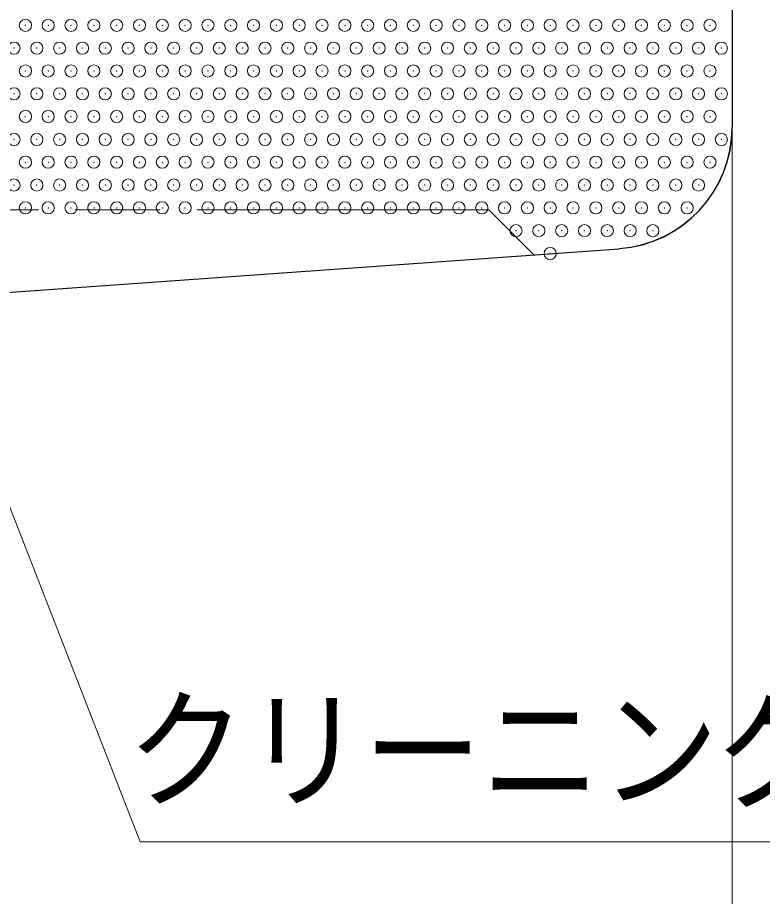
# Model space of a CAD drawing. Units: millimetres at full size, sheet at 1:2; details may follow other scales. Extents: x 4078 to 5758, y -31 to 1157.
# Drawn here: x 5604.1 to 5665.3, y 443.1 to 515.3 of the extents above; entities that cross this region are included whole.
import ezdxf
from ezdxf.enums import TextEntityAlignment as Align

# ---------------------------------------------------------------- set-up
doc = ezdxf.new("R2010")
doc.units = ezdxf.units.MM
doc.header["$LTSCALE"] = 2
doc.header["$PDMODE"] = 32
doc.header["$PDSIZE"] = 1
doc.linetypes.add('CHAIN_DOUBLE_DASH', pattern=[23.5, 12, -1.5, 3.5, -1.5, 3.5, -1.5])
for name, color, linetype, lineweight in [('1外形線', 7, 'Continuous', 30), ('2細い実線', 7, 'Continuous', 20), ('5想像線', 6, 'CHAIN_DOUBLE_DASH', 13), ('6寸法線', 4, 'Continuous', 13), ('想像線', 6, 'CHAIN_DOUBLE_DASH', 13)]:
    doc.layers.add(name, color=color, linetype=linetype, lineweight=lineweight)
doc.styles.add('ＭＳ Ｐゴシック', font='')
doc.styles.get('ＭＳ Ｐゴシック').set_extended_font_data('MS PGothic')

msp = doc.modelspace()

# ---------------------------------------------------------------- linework, layer by layer
at = {"layer": '1外形線'}
for p, q in [((5662.851, 617.719), (5662.851, 506.314)), ((5592.854, 492.006), (5653.564, 496.326))]:
    msp.add_line(p, q, dxfattribs=at)
at = {"layer": '1外形線', "color": 1}
msp.add_arc((5652.851, 506.314), 10, 274.08562, 0, dxfattribs=at)
at = {"layer": '1外形線'}
msp.add_arc((5652.854, 506.328), 10, 274.08562, 0, dxfattribs=at)
at = {"layer": '2細い実線'}
for p in [(5604.77, 514.689), (5606.645, 514.689), (5608.52, 514.689), (5610.395, 514.689), (5612.27, 514.689), (5614.145, 514.689), (5616.02, 514.689), (5617.895, 514.689), (5619.77, 514.689), (5621.645, 514.689), (5623.52, 514.689), (5625.395, 514.689), (5627.27, 514.689), (5629.145, 514.689), (5631.02, 514.689), (5632.895, 514.689), (5634.77, 514.689), (5636.645, 514.689), (5638.52, 514.689), (5640.395, 514.689), (5642.27, 514.689), (5644.145, 514.689), (5646.02, 514.689), (5647.895, 514.689), (5649.77, 514.689), (5651.645, 514.689), (5653.52, 514.689), (5655.395, 514.689), (5657.27, 514.689), (5659.145, 514.689), (5661.02, 514.689), (5603.833, 512.814), (5605.708, 512.814), (5607.583, 512.814), (5609.458, 512.814), (5611.333, 512.814), (5613.208, 512.814), (5615.083, 512.814), (5616.958, 512.814), (5618.833, 512.814), (5620.708, 512.814), (5622.583, 512.814), (5624.458, 512.814), (5626.333, 512.814), (5628.208, 512.814), (5630.083, 512.814), (5631.958, 512.814), (5633.833, 512.814), (5635.708, 512.814), (5637.583, 512.814), (5639.458, 512.814), (5641.333, 512.814), (5643.208, 512.814), (5645.083, 512.814), (5646.958, 512.814), (5648.833, 512.814), (5650.708, 512.814), (5652.583, 512.814), (5654.458, 512.814), (5656.333, 512.814), (5658.208, 512.814), (5660.083, 512.814), (5661.958, 512.814), (5604.77, 510.939), (5606.645, 510.939), (5608.52, 510.939), (5610.395, 510.939), (5612.27, 510.939), (5614.145, 510.939), (5616.02, 510.939), (5617.895, 510.939), (5619.77, 510.939), (5621.645, 510.939), (5623.52, 510.939), (5625.395, 510.939), (5627.27, 510.939), (5629.145, 510.939), (5631.02, 510.939), (5632.895, 510.939), (5634.77, 510.939), (5636.645, 510.939), (5638.52, 510.939), (5640.395, 510.939), (5642.27, 510.939), (5644.145, 510.939), (5646.02, 510.939), (5647.895, 510.939), (5649.77, 510.939), (5651.645, 510.939), (5653.52, 510.939), (5655.395, 510.939), (5657.27, 510.939), (5659.145, 510.939), (5661.02, 510.939), (5603.833, 509.064), (5605.708, 509.064), (5607.583, 509.064), (5609.458, 509.064), (5611.333, 509.064), (5613.208, 509.064), (5615.083, 509.064), (5616.958, 509.064), (5618.833, 509.064), (5620.708, 509.064), (5622.583, 509.064), (5624.458, 509.064), (5626.333, 509.064), (5628.208, 509.064), (5630.083, 509.064), (5631.958, 509.064), (5633.833, 509.064), (5635.708, 509.064), (5637.583, 509.064), (5639.458, 509.064), (5641.333, 509.064), (5643.208, 509.064), (5645.083, 509.064), (5646.958, 509.064), (5648.833, 509.064), (5650.708, 509.064), (5652.583, 509.064), (5654.458, 509.064), (5656.333, 509.064), (5658.208, 509.064), (5660.083, 509.064), (5661.958, 509.064), (5604.77, 507.189), (5606.645, 507.189), (5608.52, 507.189), (5610.395, 507.189), (5612.27, 507.189), (5614.145, 507.189), (5616.02, 507.189), (5617.895, 507.189), (5619.77, 507.189), (5621.645, 507.189), (5623.52, 507.189), (5625.395, 507.189), (5627.27, 507.189), (5629.145, 507.189), (5631.02, 507.189), (5632.895, 507.189), (5634.77, 507.189), (5636.645, 507.189), (5638.52, 507.189), (5640.395, 507.189), (5642.27, 507.189), (5644.145, 507.189), (5646.02, 507.189), (5647.895, 507.189), (5649.77, 507.189), (5651.645, 507.189), (5653.52, 507.189), (5655.395, 507.189), (5657.27, 507.189), (5659.145, 507.189), (5661.02, 507.189), (5603.833, 505.314), (5605.708, 505.314), (5607.583, 505.314), (5609.458, 505.314), (5611.333, 505.314), (5613.208, 505.314), (5615.083, 505.314), (5616.958, 505.314), (5618.833, 505.314), (5620.708, 505.314), (5622.583, 505.314), (5624.458, 505.314), (5626.333, 505.314), (5628.208, 505.314), (5630.083, 505.314), (5631.958, 505.314), (5633.833, 505.314), (5635.708, 505.314), (5637.583, 505.314), (5639.458, 505.314), (5641.333, 505.314), (5643.208, 505.314), (5645.083, 505.314), (5646.958, 505.314), (5648.833, 505.314), (5650.708, 505.314), (5652.583, 505.314), (5654.458, 505.314), (5656.333, 505.314), (5658.208, 505.314), (5660.083, 505.314), (5661.958, 505.314), (5604.77, 503.439), (5606.645, 503.439), (5608.52, 503.439), (5610.395, 503.439), (5612.27, 503.439), (5614.145, 503.439), (5616.02, 503.439), (5617.895, 503.439), (5619.77, 503.439), (5621.645, 503.439), (5623.52, 503.439), (5625.395, 503.439), (5627.27, 503.439), (5629.145, 503.439), (5631.02, 503.439), (5632.895, 503.439), (5634.77, 503.439), (5636.645, 503.439), (5638.52, 503.439), (5640.395, 503.439), (5642.27, 503.439), (5644.145, 503.439), (5646.02, 503.439), (5647.895, 503.439), (5649.77, 503.439), (5651.645, 503.439), (5653.52, 503.439), (5655.395, 503.439), (5657.27, 503.439), (5659.145, 503.439), (5661.02, 503.439), (5603.833, 501.564), (5605.708, 501.564), (5607.583, 501.564), (5609.458, 501.564), (5611.333, 501.564), (5613.208, 501.564), (5615.083, 501.564), (5616.958, 501.564), (5618.833, 501.564), (5620.708, 501.564), (5622.583, 501.564), (5624.458, 501.564), (5626.333, 501.564), (5628.208, 501.564), (5630.083, 501.564), (5631.958, 501.564), (5633.833, 501.564), (5635.708, 501.564), (5637.583, 501.564), (5639.458, 501.564), (5641.333, 501.564), (5643.208, 501.564), (5645.083, 501.564), (5646.958, 501.564), (5648.833, 501.564), (5650.708, 501.564), (5652.583, 501.564), (5654.458, 501.564), (5656.333, 501.564), (5658.208, 501.564), (5660.083, 501.564), (5604.77, 499.689), (5606.645, 499.689), (5608.52, 499.689), (5610.395, 499.689), (5612.27, 499.689), (5614.145, 499.689), (5616.02, 499.689), (5617.895, 499.689), (5619.77, 499.689), (5621.645, 499.689), (5623.52, 499.689), (5625.395, 499.689), (5627.27, 499.689), (5629.145, 499.689), (5631.02, 499.689), (5632.895, 499.689), (5634.77, 499.689), (5636.645, 499.689), (5638.52, 499.689), (5640.395, 499.689), (5642.27, 499.689), (5644.145, 499.689), (5646.02, 499.689), (5647.895, 499.689), (5649.77, 499.689), (5651.645, 499.689), (5653.52, 499.689), (5655.395, 499.689), (5657.27, 499.689), (5659.145, 499.689), (5645.083, 497.814), (5646.958, 497.814), (5648.833, 497.814), (5650.708, 497.814), (5652.583, 497.814), (5654.458, 497.814), (5656.333, 497.814), (5647.895, 495.939)]:
    msp.add_point(p, dxfattribs=at)
at = {"layer": '5想像線'}
msp.add_line((5642.851, 499.517), (5646.601, 495.767), dxfattribs=at)
at = {"layer": '6寸法線'}
msp.add_line((5662.851, 534.776), (5662.851, 347.537), dxfattribs=at)
msp.add_lwpolyline([(5590.582, 508.168), (5594.941, 496.988), (5614.199, 447.586), (5707.318, 447.586)], dxfattribs=at)
at = {"layer": '想像線'}
msp.add_line((5642.851, 499.517), (5602.851, 499.517), dxfattribs=at)

# ---------------------------------------------------------------- texts
at = {"layer": '6寸法線', "style": 'ＭＳ Ｐゴシック', "width": 0.9}
msp.add_text('クリーニングアダプタ', height=7.918, dxfattribs=at).set_placement((5613.121, 448.832), align=Align.BOTTOM_LEFT)

doc.saveas('drawing.dxf')
